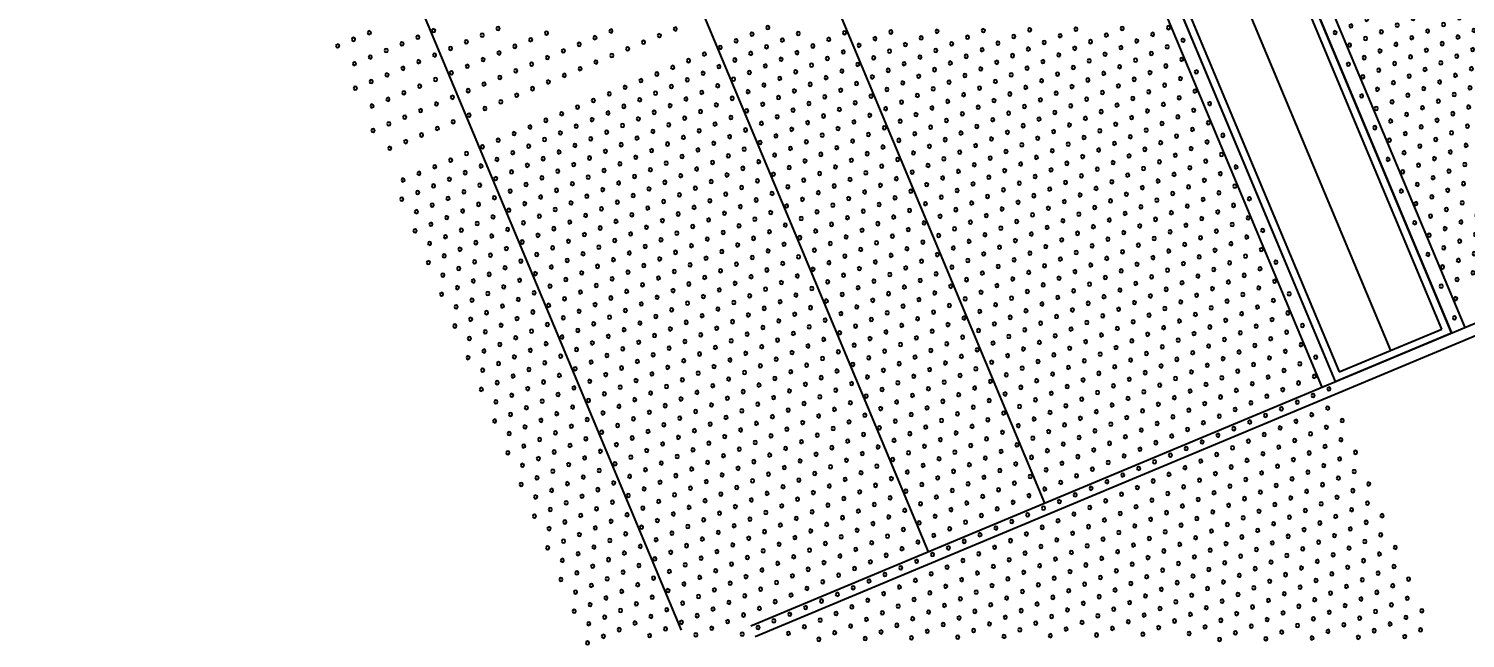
# Model space of a CAD drawing. Header units: millimetres. Extents: x 712803 to 922331, y -1382701 to -1225629.
# Drawn here: x 788574 to 791081, y -1325733 to -1324668 of the extents above; entities that cross this region are included whole.
import ezdxf

# ---------------------------------------------------------------- set-up
doc = ezdxf.new("R2010")
doc.units = ezdxf.units.MM
doc.header["$LTSCALE"] = 10
doc.header["$MEASUREMENT"] = 0
for name, color, linetype in [('I—平顶—分格线', 8, 'Continuous'), ('I—平顶—暖通', 144, 'Continuous'), ('I—平顶—造型', 122, 'Continuous'), ('I—装饰—尺寸标注', 232, 'Continuous')]:
    doc.layers.add(name, color=color, linetype=linetype)
doc.styles.add('ARIAL', font='arial.ttf')
doc.dimstyles.new('XD30', dxfattribs={"dimscale": 30, "dimtxt": 2.5, "dimasz": 1, "dimexe": 1, "dimexo": 1, "dimgap": 0.8, "dimtad": 1, "dimdec": 0, "dimrnd": 5, "dimdsep": 46, "dimtxsty": 'ARIAL', "dimblk1": 'ARCHTICK', "dimblk2": 'ARCHTICK', "dimsah": 1, "dimcen": -0.9, "dimdle": 1, "dimclrd": 256, "dimclre": 256, "dimclrt": 40, "dimaunit": 1, "dimadec": 0, "dimazin": 0, "dimtfac": 0.35, "dimtdec": 0, "dimtix": 1, "dimtmove": 2, "dimatfit": 3, "dimldrblk": 'ARCHTICK', "dimfxl": 0, "dimtvp": 0.8, "dimtolj": 1, "dimtzin": 0, "dimarcsym": 0})

# ---------------------------------------------------------------- blocks, each defined once
blk = doc.blocks.new('_ArchTick')
at = {"color": 0, "linetype": 'ByBlock', "const_width": 0.15}
blk.add_lwpolyline([(-0.5, -0.5), (0.5, 0.5)], dxfattribs=at)
blk = doc.blocks.new('*D1586')
at = {"layer": 'Defpoints', "color": 0, "ltscale": 50, "transparency": 16777216}
for p in [(712802.6, -1325596.1, 277.1), (794966.1, -1327810.6, 276.8), (794557.8, -1327981.3)]:
    blk.add_point(p, dxfattribs=at)
at = {"layer": 'I—装饰—尺寸标注', "lineweight": -2, "ltscale": 50, "transparency": 16777216}
for p, q in [((781408, -1296915.4), (781574.1, -1296846)), ((781534.8, -1296829.9), (794569.3, -1328009)), ((794673.4, -1327932.9), (794530.1, -1327992.9))]:
    blk.add_line(p, q, dxfattribs=at)
at = {"layer": 'I—装饰—尺寸标注', "lineweight": -2, "ltscale": 50, "transparency": 16777216, "xscale": 30, "yscale": 30, "zscale": 30}
for p, rotation in [((781546.4, -1296857.5), 112.6875065896419), ((794557.8, -1327981.3), 292.6875065896419)]:
    blk.add_blockref('_ArchTick', p, dxfattribs=dict(at, rotation=rotation))
at = {"layer": 'I—装饰—尺寸标注', "color": 40, "ltscale": 50, "transparency": 16777216, "insert": (788109.6, -1312395.4), "char_height": 75, "attachment_point": 5, "rotation": 292.6875, "style": 'ARIAL'}
blk.add_mtext('\\A1;33735', dxfattribs=at)
blk = doc.blocks.new('*U1701')
for p, q in [((268.88, 80.59), (3847.12, 80.59)), ((273.62, 75.85), (3842.38, 75.85)), ((3842.38, 75.85), (3842.38, 4.74)), ((3847.12, 80.59), (3847.12, 0)), ((273.62, 40.3), (3842.38, 40.3)), ((3847.12, 0), (268.88, 0)), ((3842.38, 4.74), (273.62, 4.74))]:
    blk.add_line(p, q)
blk = doc.blocks.new('30-1')
at = {"layer": 'I—平顶—分格线'}
for centre in [(-65, -685.6), (-35, -685.6), (-140, -715.6), (-110, -715.6), (-80, -715.6), (-50, -715.6), (-20, -715.6), (-215, -745.6), (-185, -745.6), (-155, -745.6), (-125, -745.6), (-95, -745.6), (-65, -745.6), (-35, -745.6), (-290, -775.6), (-260, -775.6), (-230, -775.6), (-200, -775.6), (-170, -775.6), (-140, -775.6), (-110, -775.6), (-80, -775.6), (-50, -775.6), (-20, -775.6), (-365, -805.6), (-335, -805.6), (-305, -805.6), (-275, -805.6), (-245, -805.6), (-215, -805.6), (-185, -805.6), (-155, -805.6), (-125, -805.6), (-95, -805.6), (-65, -805.6), (-35, -805.6), (-410, -835.6), (-380, -835.6), (-350, -835.6), (-320, -835.6), (-290, -835.6), (-260, -835.6), (-230, -835.6), (-200, -835.6), (-170, -835.6), (-140, -835.6), (-110, -835.6), (-80, -835.6), (-50, -835.6), (-20, -835.6), (-485, -865.6), (-455, -865.6), (-425, -865.6), (-395, -865.6), (-365, -865.6), (-335, -865.6), (-305, -865.6), (-275, -865.6), (-245, -865.6), (-215, -865.6), (-185, -865.6), (-155, -865.6), (-125, -865.6), (-95, -865.6), (-65, -865.6), (-35, -865.6), (-560, -895.6), (-530, -895.6), (-500, -895.6), (-470, -895.6), (-440, -895.6), (-410, -895.6), (-380, -895.6), (-350, -895.6), (-320, -895.6), (-290, -895.6), (-260, -895.6), (-230, -895.6), (-200, -895.6), (-170, -895.6), (-140, -895.6), (-110, -895.6), (-80, -895.6), (-50, -895.6), (-20, -895.6), (-635, -925.6), (-605, -925.6), (-575, -925.6), (-545, -925.6), (-515, -925.6), (-485, -925.6), (-455, -925.6), (-425, -925.6), (-395, -925.6), (-365, -925.6), (-335, -925.6), (-305, -925.6), (-275, -925.6), (-245, -925.6), (-215, -925.6), (-185, -925.6), (-155, -925.6), (-125, -925.6), (-95, -925.6), (-65, -925.6), (-35, -925.6), (-710, -955.6), (-680, -955.6), (-650, -955.6), (-620, -955.6), (-590, -955.6), (-560, -955.6), (-530, -955.6), (-500, -955.6), (-470, -955.6), (-440, -955.6), (-410, -955.6), (-380, -955.6), (-350, -955.6), (-320, -955.6), (-290, -955.6), (-260, -955.6), (-230, -955.6), (-200, -955.6), (-170, -955.6), (-140, -955.6), (-110, -955.6), (-80, -955.6), (-50, -955.6), (-20, -955.6), (-785, -985.6), (-755, -985.6), (-725, -985.6), (-695, -985.6), (-665, -985.6), (-635, -985.6), (-605, -985.6), (-575, -985.6), (-545, -985.6), (-515, -985.6), (-485, -985.6), (-455, -985.6), (-425, -985.6), (-395, -985.6), (-365, -985.6), (-335, -985.6), (-305, -985.6), (-275, -985.6), (-245, -985.6), (-215, -985.6), (-185, -985.6), (-155, -985.6), (-125, -985.6), (-95, -985.6), (-65, -985.6), (-35, -985.6), (-860, -1015.6), (-830, -1015.6), (-800, -1015.6), (-770, -1015.6), (-740, -1015.6), (-710, -1015.6), (-680, -1015.6), (-650, -1015.6), (-620, -1015.6), (-590, -1015.6), (-560, -1015.6), (-530, -1015.6), (-500, -1015.6), (-470, -1015.6), (-440, -1015.6), (-410, -1015.6), (-380, -1015.6), (-350, -1015.6), (-320, -1015.6), (-290, -1015.6), (-260, -1015.6), (-230, -1015.6), (-200, -1015.6), (-170, -1015.6), (-140, -1015.6), (-110, -1015.6), (-80, -1015.6), (-50, -1015.6), (-20, -1015.6), (-935, -1045.6), (-905, -1045.6), (-875, -1045.6), (-845, -1045.6), (-815, -1045.6), (-785, -1045.6), (-755, -1045.6), (-725, -1045.6), (-695, -1045.6), (-665, -1045.6), (-635, -1045.6), (-605, -1045.6), (-575, -1045.6), (-545, -1045.6), (-515, -1045.6), (-485, -1045.6), (-455, -1045.6), (-425, -1045.6), (-395, -1045.6), (-365, -1045.6), (-335, -1045.6), (-305, -1045.6), (-275, -1045.6), (-245, -1045.6), (-215, -1045.6), (-185, -1045.6), (-155, -1045.6), (-125, -1045.6), (-95, -1045.6), (-65, -1045.6), (-35, -1045.6), (-1010, -1075.6), (-980, -1075.6), (-950, -1075.6), (-920, -1075.6), (-890, -1075.6), (-860, -1075.6), (-830, -1075.6), (-800, -1075.6), (-770, -1075.6), (-740, -1075.6), (-710, -1075.6), (-680, -1075.6), (-650, -1075.6), (-620, -1075.6), (-590, -1075.6), (-560, -1075.6), (-530, -1075.6), (-500, -1075.6), (-470, -1075.6), (-440, -1075.6), (-410, -1075.6), (-380, -1075.6), (-350, -1075.6), (-320, -1075.6), (-290, -1075.6), (-260, -1075.6), (-230, -1075.6), (-200, -1075.6), (-170, -1075.6), (-140, -1075.6), (-110, -1075.6), (-80, -1075.6), (-50, -1075.6), (-20, -1075.6), (-1055, -1105.6), (-1025, -1105.6), (-995, -1105.6), (-965, -1105.6), (-935, -1105.6), (-905, -1105.6), (-875, -1105.6), (-845, -1105.6), (-815, -1105.6), (-785, -1105.6), (-755, -1105.6), (-725, -1105.6), (-695, -1105.6), (-665, -1105.6), (-635, -1105.6), (-605, -1105.6), (-575, -1105.6), (-545, -1105.6), (-515, -1105.6), (-485, -1105.6), (-455, -1105.6), (-425, -1105.6), (-395, -1105.6), (-365, -1105.6), (-335, -1105.6), (-305, -1105.6), (-275, -1105.6), (-245, -1105.6), (-215, -1105.6), (-185, -1105.6), (-155, -1105.6), (-125, -1105.6), (-95, -1105.6), (-65, -1105.6), (-35, -1105.6), (-1130, -1135.6), (-1100, -1135.6), (-1070, -1135.6), (-1040, -1135.6), (-1010, -1135.6), (-980, -1135.6), (-950, -1135.6), (-920, -1135.6), (-890, -1135.6), (-860, -1135.6), (-830, -1135.6), (-800, -1135.6), (-770, -1135.6), (-740, -1135.6), (-710, -1135.6), (-680, -1135.6), (-650, -1135.6), (-620, -1135.6), (-590, -1135.6), (-560, -1135.6), (-530, -1135.6), (-500, -1135.6), (-470, -1135.6), (-440, -1135.6), (-410, -1135.6), (-380, -1135.6), (-350, -1135.6), (-320, -1135.6), (-290, -1135.6), (-260, -1135.6), (-230, -1135.6), (-200, -1135.6), (-170, -1135.6), (-140, -1135.6), (-110, -1135.6), (-80, -1135.6), (-50, -1135.6), (-20, -1135.6), (-1385, -1165.6), (-1205, -1165.6), (-1175, -1165.6), (-1145, -1165.6), (-1115, -1165.6), (-1085, -1165.6), (-1055, -1165.6), (-1025, -1165.6), (-995, -1165.6), (-965, -1165.6), (-935, -1165.6), (-905, -1165.6), (-875, -1165.6), (-845, -1165.6), (-815, -1165.6), (-785, -1165.6), (-755, -1165.6), (-725, -1165.6), (-695, -1165.6), (-665, -1165.6), (-635, -1165.6), (-605, -1165.6), (-575, -1165.6), (-545, -1165.6), (-515, -1165.6), (-485, -1165.6), (-455, -1165.6), (-425, -1165.6), (-395, -1165.6), (-365, -1165.6), (-335, -1165.6), (-305, -1165.6), (-275, -1165.6), (-245, -1165.6), (-215, -1165.6), (-185, -1165.6), (-155, -1165.6), (-125, -1165.6), (-95, -1165.6), (-65, -1165.6), (-35, -1165.6), (-1370, -1195.6), (-1280, -1195.6), (-1250, -1195.6), (-1220, -1195.6), (-1190, -1195.6), (-1160, -1195.6), (-1130, -1195.6), (-1100, -1195.6), (-1070, -1195.6), (-1040, -1195.6), (-1010, -1195.6), (-980, -1195.6), (-950, -1195.6), (-920, -1195.6), (-890, -1195.6), (-860, -1195.6), (-830, -1195.6), (-800, -1195.6), (-770, -1195.6), (-740, -1195.6), (-710, -1195.6), (-680, -1195.6), (-650, -1195.6), (-620, -1195.6), (-590, -1195.6), (-560, -1195.6), (-530, -1195.6), (-500, -1195.6), (-470, -1195.6), (-440, -1195.6), (-410, -1195.6), (-380, -1195.6), (-350, -1195.6), (-320, -1195.6), (-290, -1195.6), (-260, -1195.6), (-230, -1195.6), (-200, -1195.6), (-170, -1195.6), (-140, -1195.6), (-110, -1195.6), (-80, -1195.6), (-50, -1195.6), (-20, -1195.6), (-1385, -1225.6), (-1355, -1225.6), (-1325, -1225.6), (-1295, -1225.6), (-1265, -1225.6), (-1235, -1225.6), (-1205, -1225.6), (-1175, -1225.6), (-1145, -1225.6), (-1115, -1225.6), (-1085, -1225.6), (-1055, -1225.6), (-1025, -1225.6), (-995, -1225.6), (-965, -1225.6), (-935, -1225.6), (-905, -1225.6), (-875, -1225.6), (-845, -1225.6), (-815, -1225.6), (-785, -1225.6), (-755, -1225.6), (-725, -1225.6), (-695, -1225.6), (-665, -1225.6), (-635, -1225.6), (-605, -1225.6), (-575, -1225.6), (-545, -1225.6), (-515, -1225.6), (-485, -1225.6), (-455, -1225.6), (-425, -1225.6), (-395, -1225.6), (-365, -1225.6), (-335, -1225.6), (-305, -1225.6), (-275, -1225.6), (-245, -1225.6), (-215, -1225.6), (-185, -1225.6), (-155, -1225.6), (-125, -1225.6), (-95, -1225.6), (-65, -1225.6), (-35, -1225.6), (-1370, -1255.6), (-1340, -1255.6), (-1310, -1255.6), (-1280, -1255.6), (-1250, -1255.6), (-1220, -1255.6), (-1190, -1255.6), (-1160, -1255.6), (-1130, -1255.6), (-1100, -1255.6), (-1070, -1255.6), (-1040, -1255.6), (-1010, -1255.6), (-980, -1255.6), (-950, -1255.6), (-920, -1255.6), (-890, -1255.6), (-860, -1255.6), (-830, -1255.6), (-800, -1255.6), (-770, -1255.6), (-740, -1255.6), (-710, -1255.6), (-680, -1255.6), (-650, -1255.6), (-620, -1255.6), (-590, -1255.6), (-560, -1255.6), (-530, -1255.6), (-500, -1255.6), (-470, -1255.6), (-440, -1255.6), (-410, -1255.6), (-380, -1255.6), (-350, -1255.6), (-320, -1255.6), (-290, -1255.6), (-260, -1255.6), (-230, -1255.6), (-200, -1255.6), (-170, -1255.6), (-140, -1255.6), (-110, -1255.6), (-80, -1255.6), (-50, -1255.6), (-20, -1255.6), (-1385, -1285.6), (-1355, -1285.6), (-1325, -1285.6), (-1295, -1285.6), (-1265, -1285.6), (-1235, -1285.6), (-1205, -1285.6), (-1175, -1285.6), (-1145, -1285.6), (-1115, -1285.6), (-1085, -1285.6), (-1055, -1285.6), (-1025, -1285.6), (-995, -1285.6), (-965, -1285.6), (-935, -1285.6), (-905, -1285.6), (-875, -1285.6), (-845, -1285.6), (-815, -1285.6), (-785, -1285.6), (-755, -1285.6), (-725, -1285.6), (-695, -1285.6), (-665, -1285.6), (-635, -1285.6), (-605, -1285.6), (-575, -1285.6), (-545, -1285.6), (-515, -1285.6), (-485, -1285.6), (-455, -1285.6), (-425, -1285.6), (-395, -1285.6), (-365, -1285.6), (-335, -1285.6), (-305, -1285.6), (-275, -1285.6), (-245, -1285.6), (-215, -1285.6), (-185, -1285.6), (-155, -1285.6), (-125, -1285.6), (-95, -1285.6), (-65, -1285.6), (-35, -1285.6), (-1370, -1315.6), (-1340, -1315.6), (-1310, -1315.6), (-1280, -1315.6), (-1250, -1315.6), (-1220, -1315.6), (-1190, -1315.6), (-1160, -1315.6), (-1130, -1315.6), (-1100, -1315.6), (-1070, -1315.6), (-1040, -1315.6), (-1010, -1315.6), (-980, -1315.6), (-950, -1315.6), (-920, -1315.6), (-890, -1315.6), (-860, -1315.6), (-830, -1315.6), (-800, -1315.6), (-770, -1315.6), (-740, -1315.6), (-710, -1315.6), (-680, -1315.6), (-650, -1315.6), (-620, -1315.6), (-590, -1315.6), (-560, -1315.6), (-530, -1315.6), (-500, -1315.6), (-470, -1315.6), (-440, -1315.6), (-410, -1315.6), (-380, -1315.6), (-350, -1315.6), (-320, -1315.6), (-290, -1315.6), (-260, -1315.6), (-230, -1315.6), (-200, -1315.6), (-170, -1315.6), (-140, -1315.6), (-110, -1315.6), (-80, -1315.6), (-50, -1315.6), (-20, -1315.6), (-1385, -1345.6), (-1355, -1345.6), (-1325, -1345.6), (-1295, -1345.6), (-1265, -1345.6), (-1235, -1345.6), (-1205, -1345.6), (-1175, -1345.6), (-1145, -1345.6), (-1115, -1345.6), (-1085, -1345.6), (-1055, -1345.6), (-1025, -1345.6), (-995, -1345.6), (-965, -1345.6), (-935, -1345.6), (-905, -1345.6), (-875, -1345.6), (-845, -1345.6), (-815, -1345.6), (-785, -1345.6), (-755, -1345.6), (-725, -1345.6), (-695, -1345.6), (-665, -1345.6), (-635, -1345.6), (-605, -1345.6), (-575, -1345.6), (-545, -1345.6), (-515, -1345.6), (-485, -1345.6), (-455, -1345.6), (-425, -1345.6), (-395, -1345.6), (-365, -1345.6), (-335, -1345.6), (-305, -1345.6), (-275, -1345.6), (-245, -1345.6), (-215, -1345.6), (-185, -1345.6), (-155, -1345.6), (-125, -1345.6), (-95, -1345.6), (-65, -1345.6), (-35, -1345.6), (-1370, -1375.6), (-1340, -1375.6), (-1310, -1375.6), (-1280, -1375.6), (-1250, -1375.6), (-1220, -1375.6), (-1190, -1375.6), (-1160, -1375.6), (-1130, -1375.6), (-1100, -1375.6), (-1070, -1375.6), (-1040, -1375.6), (-1010, -1375.6), (-980, -1375.6), (-950, -1375.6), (-920, -1375.6), (-890, -1375.6), (-860, -1375.6), (-830, -1375.6), (-800, -1375.6), (-770, -1375.6), (-740, -1375.6), (-710, -1375.6), (-680, -1375.6), (-650, -1375.6), (-620, -1375.6), (-590, -1375.6), (-560, -1375.6), (-530, -1375.6), (-500, -1375.6), (-470, -1375.6), (-440, -1375.6), (-410, -1375.6), (-380, -1375.6), (-350, -1375.6), (-320, -1375.6), (-290, -1375.6), (-260, -1375.6), (-230, -1375.6), (-200, -1375.6), (-170, -1375.6), (-140, -1375.6), (-110, -1375.6), (-80, -1375.6), (-50, -1375.6), (-20, -1375.6), (-1385, -1405.6), (-1355, -1405.6), (-1325, -1405.6), (-1295, -1405.6), (-1265, -1405.6), (-1235, -1405.6), (-1205, -1405.6), (-1175, -1405.6), (-1145, -1405.6), (-1115, -1405.6), (-1085, -1405.6), (-1055, -1405.6), (-1025, -1405.6), (-995, -1405.6), (-965, -1405.6), (-935, -1405.6), (-905, -1405.6), (-875, -1405.6), (-845, -1405.6), (-815, -1405.6), (-785, -1405.6), (-755, -1405.6), (-725, -1405.6), (-695, -1405.6), (-665, -1405.6), (-635, -1405.6), (-605, -1405.6), (-575, -1405.6), (-545, -1405.6), (-515, -1405.6), (-485, -1405.6), (-455, -1405.6), (-425, -1405.6), (-395, -1405.6), (-365, -1405.6), (-335, -1405.6), (-305, -1405.6), (-275, -1405.6), (-245, -1405.6), (-215, -1405.6), (-185, -1405.6), (-155, -1405.6), (-125, -1405.6), (-95, -1405.6), (-65, -1405.6), (-35, -1405.6), (-1370, -1435.6), (-1340, -1435.6), (-1310, -1435.6), (-1280, -1435.6), (-1250, -1435.6), (-1220, -1435.6), (-1190, -1435.6), (-1160, -1435.6), (-1130, -1435.6), (-1100, -1435.6), (-1070, -1435.6), (-1040, -1435.6), (-1010, -1435.6), (-980, -1435.6), (-950, -1435.6), (-920, -1435.6), (-890, -1435.6), (-860, -1435.6), (-830, -1435.6), (-800, -1435.6), (-770, -1435.6), (-740, -1435.6), (-710, -1435.6), (-680, -1435.6), (-650, -1435.6), (-620, -1435.6), (-590, -1435.6), (-560, -1435.6), (-530, -1435.6), (-500, -1435.6), (-470, -1435.6), (-440, -1435.6), (-410, -1435.6), (-380, -1435.6), (-350, -1435.6), (-320, -1435.6), (-290, -1435.6), (-260, -1435.6), (-230, -1435.6), (-200, -1435.6), (-170, -1435.6), (-140, -1435.6), (-110, -1435.6), (-80, -1435.6), (-50, -1435.6), (-20, -1435.6), (-1385, -1465.6), (-1355, -1465.6), (-1325, -1465.6), (-1295, -1465.6), (-1265, -1465.6), (-1235, -1465.6), (-1205, -1465.6), (-1175, -1465.6), (-1145, -1465.6), (-1115, -1465.6), (-1085, -1465.6), (-1055, -1465.6), (-1025, -1465.6), (-995, -1465.6), (-965, -1465.6), (-935, -1465.6), (-905, -1465.6), (-875, -1465.6), (-845, -1465.6), (-815, -1465.6), (-785, -1465.6), (-755, -1465.6), (-725, -1465.6), (-695, -1465.6), (-665, -1465.6), (-635, -1465.6), (-605, -1465.6), (-575, -1465.6), (-545, -1465.6), (-515, -1465.6), (-485, -1465.6), (-455, -1465.6), (-425, -1465.6), (-395, -1465.6), (-365, -1465.6), (-335, -1465.6), (-305, -1465.6), (-275, -1465.6), (-245, -1465.6), (-215, -1465.6), (-185, -1465.6), (-155, -1465.6), (-125, -1465.6), (-95, -1465.6), (-65, -1465.6), (-35, -1465.6), (-1370, -1495.6), (-1340, -1495.6), (-1310, -1495.6), (-1280, -1495.6), (-1250, -1495.6), (-1220, -1495.6), (-1190, -1495.6), (-1160, -1495.6), (-1130, -1495.6), (-1100, -1495.6), (-1070, -1495.6), (-1040, -1495.6), (-1010, -1495.6), (-980, -1495.6), (-950, -1495.6), (-920, -1495.6), (-890, -1495.6), (-860, -1495.6), (-830, -1495.6), (-800, -1495.6), (-770, -1495.6), (-740, -1495.6), (-710, -1495.6), (-680, -1495.6), (-650, -1495.6), (-620, -1495.6), (-590, -1495.6), (-560, -1495.6), (-530, -1495.6), (-500, -1495.6), (-470, -1495.6), (-440, -1495.6), (-410, -1495.6), (-380, -1495.6), (-350, -1495.6), (-320, -1495.6), (-290, -1495.6), (-260, -1495.6), (-230, -1495.6), (-200, -1495.6), (-170, -1495.6), (-140, -1495.6), (-110, -1495.6), (-80, -1495.6), (-50, -1495.6), (-20, -1495.6), (-1385, -1525.6), (-1355, -1525.6), (-1325, -1525.6), (-1295, -1525.6), (-1265, -1525.6), (-1235, -1525.6), (-1205, -1525.6), (-1175, -1525.6), (-1145, -1525.6), (-1115, -1525.6), (-1085, -1525.6), (-1055, -1525.6), (-1025, -1525.6), (-995, -1525.6), (-965, -1525.6), (-935, -1525.6), (-905, -1525.6), (-875, -1525.6), (-845, -1525.6), (-815, -1525.6), (-785, -1525.6), (-755, -1525.6), (-725, -1525.6), (-695, -1525.6), (-665, -1525.6), (-635, -1525.6), (-605, -1525.6), (-575, -1525.6), (-545, -1525.6), (-515, -1525.6), (-485, -1525.6), (-455, -1525.6), (-425, -1525.6), (-395, -1525.6), (-365, -1525.6), (-335, -1525.6), (-305, -1525.6), (-275, -1525.6), (-245, -1525.6), (-215, -1525.6), (-185, -1525.6), (-155, -1525.6), (-125, -1525.6), (-95, -1525.6), (-65, -1525.6), (-35, -1525.6), (-1370, -1555.6), (-1340, -1555.6), (-1310, -1555.6), (-1280, -1555.6), (-1250, -1555.6), (-1220, -1555.6), (-1190, -1555.6), (-1160, -1555.6), (-1130, -1555.6), (-1100, -1555.6), (-1070, -1555.6), (-1040, -1555.6), (-1010, -1555.6), (-980, -1555.6), (-950, -1555.6), (-920, -1555.6), (-890, -1555.6), (-860, -1555.6), (-830, -1555.6), (-800, -1555.6), (-770, -1555.6), (-740, -1555.6), (-710, -1555.6), (-680, -1555.6), (-650, -1555.6), (-620, -1555.6), (-590, -1555.6), (-560, -1555.6), (-530, -1555.6), (-500, -1555.6), (-470, -1555.6), (-440, -1555.6), (-410, -1555.6), (-380, -1555.6), (-350, -1555.6), (-320, -1555.6), (-290, -1555.6), (-260, -1555.6), (-230, -1555.6), (-200, -1555.6), (-170, -1555.6), (-140, -1555.6), (-110, -1555.6), (-80, -1555.6), (-50, -1555.6), (-20, -1555.6), (-1385, -1585.6), (-1355, -1585.6), (-1325, -1585.6), (-1295, -1585.6), (-1265, -1585.6), (-1235, -1585.6), (-1205, -1585.6), (-1175, -1585.6), (-1145, -1585.6), (-1115, -1585.6), (-1085, -1585.6), (-1055, -1585.6), (-1025, -1585.6), (-995, -1585.6), (-965, -1585.6), (-935, -1585.6), (-905, -1585.6), (-875, -1585.6), (-845, -1585.6), (-815, -1585.6), (-785, -1585.6), (-755, -1585.6), (-725, -1585.6), (-695, -1585.6), (-665, -1585.6), (-635, -1585.6), (-605, -1585.6), (-575, -1585.6), (-545, -1585.6), (-515, -1585.6), (-485, -1585.6), (-455, -1585.6), (-425, -1585.6), (-395, -1585.6), (-365, -1585.6), (-335, -1585.6), (-305, -1585.6), (-275, -1585.6), (-245, -1585.6), (-215, -1585.6), (-185, -1585.6), (-155, -1585.6), (-125, -1585.6), (-95, -1585.6), (-65, -1585.6), (-35, -1585.6), (-1370, -1615.6), (-1340, -1615.6), (-1310, -1615.6), (-1280, -1615.6), (-1250, -1615.6), (-1220, -1615.6), (-1190, -1615.6), (-1160, -1615.6), (-1130, -1615.6), (-1100, -1615.6), (-1070, -1615.6), (-1040, -1615.6), (-1010, -1615.6), (-980, -1615.6), (-950, -1615.6), (-920, -1615.6), (-890, -1615.6), (-860, -1615.6), (-830, -1615.6), (-800, -1615.6), (-770, -1615.6), (-740, -1615.6), (-710, -1615.6), (-680, -1615.6), (-650, -1615.6), (-620, -1615.6), (-590, -1615.6), (-560, -1615.6), (-530, -1615.6), (-500, -1615.6), (-470, -1615.6), (-440, -1615.6), (-410, -1615.6), (-380, -1615.6), (-350, -1615.6), (-320, -1615.6), (-290, -1615.6), (-260, -1615.6), (-230, -1615.6), (-200, -1615.6), (-170, -1615.6), (-140, -1615.6), (-110, -1615.6), (-80, -1615.6), (-50, -1615.6), (-20, -1615.6), (-1385, -1645.6), (-1355, -1645.6), (-1325, -1645.6), (-1295, -1645.6), (-1265, -1645.6), (-1235, -1645.6), (-1205, -1645.6), (-1175, -1645.6), (-1145, -1645.6), (-1115, -1645.6), (-1085, -1645.6), (-1055, -1645.6), (-1025, -1645.6), (-995, -1645.6), (-965, -1645.6), (-935, -1645.6), (-905, -1645.6), (-875, -1645.6), (-845, -1645.6), (-815, -1645.6), (-785, -1645.6), (-755, -1645.6), (-725, -1645.6), (-695, -1645.6), (-665, -1645.6), (-635, -1645.6), (-605, -1645.6), (-575, -1645.6), (-545, -1645.6), (-515, -1645.6), (-485, -1645.6), (-455, -1645.6), (-425, -1645.6), (-395, -1645.6), (-365, -1645.6), (-335, -1645.6), (-305, -1645.6), (-275, -1645.6), (-245, -1645.6), (-215, -1645.6), (-185, -1645.6), (-155, -1645.6), (-125, -1645.6), (-95, -1645.6), (-65, -1645.6), (-35, -1645.6), (-1370, -1675.6), (-1340, -1675.6), (-1310, -1675.6), (-1280, -1675.6), (-1250, -1675.6), (-1220, -1675.6), (-1190, -1675.6), (-1160, -1675.6), (-1130, -1675.6), (-1100, -1675.6), (-1070, -1675.6), (-1040, -1675.6), (-1010, -1675.6), (-980, -1675.6), (-950, -1675.6), (-920, -1675.6), (-890, -1675.6), (-860, -1675.6), (-830, -1675.6), (-800, -1675.6), (-770, -1675.6), (-740, -1675.6), (-710, -1675.6), (-680, -1675.6), (-650, -1675.6), (-620, -1675.6), (-590, -1675.6), (-560, -1675.6), (-530, -1675.6), (-500, -1675.6), (-470, -1675.6), (-440, -1675.6), (-410, -1675.6), (-380, -1675.6), (-350, -1675.6), (-320, -1675.6), (-290, -1675.6), (-260, -1675.6), (-230, -1675.6), (-200, -1675.6), (-170, -1675.6), (-140, -1675.6), (-110, -1675.6), (-80, -1675.6), (-50, -1675.6), (-20, -1675.6), (-1385, -1705.6), (-1355, -1705.6), (-1325, -1705.6), (-1295, -1705.6), (-1265, -1705.6), (-1235, -1705.6), (-1205, -1705.6), (-1175, -1705.6), (-1145, -1705.6), (-1115, -1705.6), (-1085, -1705.6), (-1055, -1705.6), (-1025, -1705.6), (-995, -1705.6), (-965, -1705.6), (-935, -1705.6), (-905, -1705.6), (-875, -1705.6), (-845, -1705.6), (-815, -1705.6), (-785, -1705.6), (-755, -1705.6), (-725, -1705.6), (-695, -1705.6), (-665, -1705.6), (-635, -1705.6), (-605, -1705.6), (-575, -1705.6), (-545, -1705.6), (-515, -1705.6), (-485, -1705.6), (-455, -1705.6), (-425, -1705.6), (-395, -1705.6), (-365, -1705.6), (-335, -1705.6), (-305, -1705.6), (-275, -1705.6), (-245, -1705.6), (-215, -1705.6), (-185, -1705.6), (-155, -1705.6), (-125, -1705.6), (-95, -1705.6), (-65, -1705.6), (-35, -1705.6), (-1370, -1735.6), (-1340, -1735.6), (-1310, -1735.6), (-1280, -1735.6), (-1250, -1735.6), (-1220, -1735.6), (-1190, -1735.6), (-1160, -1735.6), (-1130, -1735.6), (-1100, -1735.6), (-1070, -1735.6), (-1040, -1735.6), (-1010, -1735.6), (-980, -1735.6), (-950, -1735.6), (-920, -1735.6), (-890, -1735.6), (-860, -1735.6), (-830, -1735.6), (-800, -1735.6), (-770, -1735.6), (-740, -1735.6), (-710, -1735.6), (-680, -1735.6), (-650, -1735.6), (-620, -1735.6), (-590, -1735.6), (-560, -1735.6), (-530, -1735.6), (-500, -1735.6), (-470, -1735.6), (-440, -1735.6), (-410, -1735.6), (-380, -1735.6), (-350, -1735.6), (-320, -1735.6), (-290, -1735.6), (-260, -1735.6), (-230, -1735.6), (-200, -1735.6), (-170, -1735.6), (-140, -1735.6), (-110, -1735.6), (-80, -1735.6), (-50, -1735.6), (-20, -1735.6), (-1385, -1765.6), (-1355, -1765.6), (-1325, -1765.6), (-1295, -1765.6), (-1265, -1765.6), (-1235, -1765.6), (-1205, -1765.6), (-1175, -1765.6), (-1145, -1765.6), (-1115, -1765.6), (-1085, -1765.6), (-1055, -1765.6), (-1025, -1765.6), (-995, -1765.6), (-965, -1765.6), (-935, -1765.6), (-905, -1765.6), (-875, -1765.6), (-845, -1765.6), (-815, -1765.6), (-785, -1765.6), (-755, -1765.6), (-725, -1765.6), (-695, -1765.6), (-665, -1765.6), (-635, -1765.6), (-605, -1765.6), (-575, -1765.6), (-545, -1765.6), (-515, -1765.6), (-485, -1765.6), (-455, -1765.6), (-425, -1765.6), (-395, -1765.6), (-365, -1765.6), (-335, -1765.6), (-305, -1765.6), (-275, -1765.6), (-245, -1765.6), (-215, -1765.6), (-185, -1765.6), (-155, -1765.6), (-125, -1765.6), (-95, -1765.6), (-65, -1765.6), (-35, -1765.6), (-1370, -1795.6), (-1340, -1795.6), (-1310, -1795.6), (-1280, -1795.6), (-1250, -1795.6), (-1220, -1795.6), (-1190, -1795.6), (-1160, -1795.6), (-1130, -1795.6), (-1100, -1795.6), (-1070, -1795.6), (-1040, -1795.6), (-1010, -1795.6), (-980, -1795.6), (-950, -1795.6), (-920, -1795.6), (-890, -1795.6), (-860, -1795.6), (-830, -1795.6), (-800, -1795.6), (-770, -1795.6), (-740, -1795.6), (-710, -1795.6), (-680, -1795.6), (-650, -1795.6), (-620, -1795.6), (-590, -1795.6), (-560, -1795.6), (-530, -1795.6), (-500, -1795.6), (-470, -1795.6), (-440, -1795.6), (-410, -1795.6), (-380, -1795.6), (-350, -1795.6), (-320, -1795.6), (-290, -1795.6), (-260, -1795.6), (-230, -1795.6), (-200, -1795.6), (-170, -1795.6), (-140, -1795.6), (-110, -1795.6), (-80, -1795.6), (-50, -1795.6), (-20, -1795.6), (-1385, -1825.6), (-1355, -1825.6), (-1325, -1825.6), (-1295, -1825.6), (-1265, -1825.6), (-1235, -1825.6), (-1205, -1825.6), (-1175, -1825.6), (-1145, -1825.6), (-1115, -1825.6), (-1085, -1825.6), (-1055, -1825.6), (-1025, -1825.6), (-995, -1825.6), (-965, -1825.6), (-935, -1825.6), (-905, -1825.6), (-875, -1825.6), (-845, -1825.6), (-815, -1825.6), (-785, -1825.6), (-755, -1825.6), (-725, -1825.6), (-695, -1825.6), (-665, -1825.6), (-635, -1825.6), (-605, -1825.6), (-575, -1825.6), (-545, -1825.6), (-515, -1825.6), (-485, -1825.6), (-455, -1825.6), (-425, -1825.6), (-395, -1825.6), (-365, -1825.6), (-335, -1825.6), (-305, -1825.6), (-275, -1825.6), (-245, -1825.6), (-215, -1825.6), (-185, -1825.6), (-155, -1825.6), (-125, -1825.6), (-95, -1825.6), (-65, -1825.6), (-35, -1825.6), (-1370, -1855.6), (-1340, -1855.6), (-1310, -1855.6), (-1280, -1855.6), (-1250, -1855.6), (-1220, -1855.6), (-1190, -1855.6), (-1160, -1855.6), (-1130, -1855.6), (-1100, -1855.6), (-1070, -1855.6), (-1040, -1855.6), (-1010, -1855.6), (-980, -1855.6), (-950, -1855.6), (-920, -1855.6), (-890, -1855.6), (-860, -1855.6), (-830, -1855.6), (-800, -1855.6), (-770, -1855.6), (-740, -1855.6), (-710, -1855.6), (-680, -1855.6), (-650, -1855.6), (-620, -1855.6), (-590, -1855.6), (-560, -1855.6), (-530, -1855.6), (-500, -1855.6), (-470, -1855.6), (-440, -1855.6), (-410, -1855.6), (-380, -1855.6), (-350, -1855.6), (-320, -1855.6), (-290, -1855.6), (-260, -1855.6), (-230, -1855.6), (-200, -1855.6), (-170, -1855.6), (-140, -1855.6), (-110, -1855.6), (-1385, -1885.6), (-1355, -1885.6), (-1325, -1885.6), (-1295, -1885.6), (-1265, -1885.6), (-1235, -1885.6), (-1205, -1885.6), (-1175, -1885.6), (-1145, -1885.6), (-1115, -1885.6), (-1085, -1885.6), (-1055, -1885.6), (-1025, -1885.6), (-995, -1885.6), (-965, -1885.6), (-935, -1885.6), (-905, -1885.6), (-875, -1885.6), (-845, -1885.6), (-815, -1885.6), (-785, -1885.6), (-755, -1885.6), (-725, -1885.6), (-695, -1885.6), (-665, -1885.6), (-635, -1885.6), (-605, -1885.6), (-575, -1885.6), (-545, -1885.6), (-515, -1885.6), (-485, -1885.6), (-455, -1885.6), (-425, -1885.6), (-395, -1885.6), (-365, -1885.6), (-335, -1885.6), (-305, -1885.6), (-275, -1885.6), (-245, -1885.6), (-215, -1885.6), (-185, -1885.6), (-1370, -1915.6), (-1340, -1915.6), (-1310, -1915.6), (-1280, -1915.6), (-1250, -1915.6), (-1220, -1915.6), (-1190, -1915.6), (-1160, -1915.6), (-1130, -1915.6), (-1100, -1915.6), (-1070, -1915.6), (-1040, -1915.6), (-1010, -1915.6), (-980, -1915.6), (-950, -1915.6), (-920, -1915.6), (-890, -1915.6), (-860, -1915.6), (-830, -1915.6), (-800, -1915.6), (-770, -1915.6), (-740, -1915.6), (-710, -1915.6), (-680, -1915.6), (-650, -1915.6), (-620, -1915.6), (-590, -1915.6), (-560, -1915.6), (-530, -1915.6), (-500, -1915.6), (-470, -1915.6), (-440, -1915.6), (-410, -1915.6), (-380, -1915.6), (-350, -1915.6), (-320, -1915.6), (-290, -1915.6), (-260, -1915.6), (-1385, -1945.6), (-1355, -1945.6), (-1325, -1945.6), (-1295, -1945.6), (-1265, -1945.6), (-1235, -1945.6), (-1205, -1945.6), (-1175, -1945.6), (-1145, -1945.6), (-1115, -1945.6), (-1085, -1945.6), (-1055, -1945.6), (-1025, -1945.6), (-995, -1945.6), (-965, -1945.6), (-935, -1945.6), (-905, -1945.6), (-875, -1945.6), (-845, -1945.6), (-815, -1945.6), (-785, -1945.6), (-755, -1945.6), (-725, -1945.6), (-695, -1945.6), (-665, -1945.6), (-635, -1945.6), (-605, -1945.6), (-575, -1945.6), (-545, -1945.6), (-515, -1945.6), (-485, -1945.6), (-455, -1945.6), (-425, -1945.6), (-395, -1945.6), (-365, -1945.6), (-335, -1945.6), (-1370, -1975.6), (-1340, -1975.6), (-1310, -1975.6), (-1280, -1975.6), (-1250, -1975.6), (-1220, -1975.6), (-1190, -1975.6), (-1160, -1975.6), (-1130, -1975.6), (-1100, -1975.6), (-1070, -1975.6), (-1040, -1975.6), (-1010, -1975.6), (-980, -1975.6), (-950, -1975.6), (-920, -1975.6), (-890, -1975.6), (-860, -1975.6), (-830, -1975.6), (-800, -1975.6), (-770, -1975.6), (-740, -1975.6), (-710, -1975.6), (-680, -1975.6), (-650, -1975.6), (-620, -1975.6), (-590, -1975.6), (-560, -1975.6), (-530, -1975.6), (-500, -1975.6), (-470, -1975.6), (-440, -1975.6), (-410, -1975.6), (-1385, -2005.6), (-1355, -2005.6), (-1325, -2005.6), (-1295, -2005.6), (-1265, -2005.6), (-1235, -2005.6), (-1205, -2005.6), (-1175, -2005.6), (-1145, -2005.6), (-1115, -2005.6), (-1085, -2005.6), (-1055, -2005.6), (-1025, -2005.6), (-995, -2005.6), (-965, -2005.6), (-935, -2005.6), (-905, -2005.6), (-875, -2005.6), (-845, -2005.6), (-815, -2005.6), (-785, -2005.6), (-755, -2005.6), (-725, -2005.6), (-695, -2005.6), (-665, -2005.6), (-635, -2005.6), (-605, -2005.6), (-575, -2005.6), (-545, -2005.6), (-515, -2005.6), (-485, -2005.6), (-1370, -2035.6), (-1340, -2035.6), (-1310, -2035.6), (-1280, -2035.6), (-1250, -2035.6), (-1220, -2035.6), (-1190, -2035.6), (-1160, -2035.6), (-1130, -2035.6), (-1100, -2035.6), (-1070, -2035.6), (-1040, -2035.6), (-1010, -2035.6), (-980, -2035.6), (-950, -2035.6), (-920, -2035.6), (-890, -2035.6), (-860, -2035.6), (-830, -2035.6), (-800, -2035.6), (-770, -2035.6), (-740, -2035.6), (-710, -2035.6), (-680, -2035.6), (-650, -2035.6), (-620, -2035.6), (-590, -2035.6), (-560, -2035.6), (-1385, -2065.6), (-1355, -2065.6), (-1325, -2065.6), (-1295, -2065.6), (-1265, -2065.6), (-1235, -2065.6), (-1205, -2065.6), (-1175, -2065.6), (-1145, -2065.6), (-1115, -2065.6), (-1085, -2065.6), (-1055, -2065.6), (-1025, -2065.6), (-995, -2065.6), (-965, -2065.6), (-935, -2065.6), (-905, -2065.6), (-875, -2065.6), (-845, -2065.6), (-815, -2065.6), (-785, -2065.6), (-755, -2065.6), (-725, -2065.6), (-695, -2065.6), (-665, -2065.6), (-635, -2065.6), (-1370, -2095.6), (-1340, -2095.6), (-1310, -2095.6), (-1280, -2095.6), (-1250, -2095.6), (-1220, -2095.6), (-1190, -2095.6), (-1160, -2095.6), (-1130, -2095.6), (-1100, -2095.6), (-1070, -2095.6), (-1040, -2095.6), (-1010, -2095.6), (-980, -2095.6), (-950, -2095.6), (-920, -2095.6), (-890, -2095.6), (-860, -2095.6), (-830, -2095.6), (-800, -2095.6), (-770, -2095.6), (-740, -2095.6), (-710, -2095.6), (-680, -2095.6)]:
    blk.add_circle(centre, 3, dxfattribs=at)
blk = doc.blocks.new('4560')
at = {"layer": 'I—平顶—分格线', "color": 1}
for centre in [(-2960, -830), (-2960, -860), (-2960, -890), (-2960, -920), (-2960, -950), (-2920, -935), (-2960, -980), (-2920, -965), (-2920, -995), (-2960, -1010), (-2920, -1025), (-2960, -1040), (-2920, -1055), (-2880, -1040), (-2960, -1070), (-2880, -1070), (-2960, -1100), (-2920, -1085), (-2880, -1100), (-2960, -1130), (-2920, -1115), (-2880, -1130), (-2840, -1115), (-2920, -1145), (-2840, -1145), (-2960, -1160), (-2920, -1175), (-2880, -1160), (-2840, -1175), (-2960, -1190), (-2920, -1205), (-2880, -1190), (-2840, -1205), (-2960, -1220), (-2880, -1220), (-2800, -1220), (-2960, -1250), (-2920, -1235), (-2880, -1250), (-2840, -1235), (-2800, -1250), (-2960, -1280), (-2920, -1265), (-2880, -1280), (-2840, -1265), (-2800, -1280), (-2920, -1295), (-2840, -1295), (-2960, -1310), (-2920, -1325), (-2880, -1310), (-2840, -1325), (-2800, -1310), (-2760, -1325), (-2960, -1340), (-2920, -1355), (-2880, -1340), (-2840, -1355), (-2800, -1340), (-2760, -1355), (-2960, -1370), (-2880, -1370), (-2800, -1370), (-2920, -1385), (-2840, -1385), (-2760, -1385)]:
    blk.add_circle(centre, 3, dxfattribs=at)

msp = doc.modelspace()

# ---------------------------------------------------------------- linework, layer by layer
at = {"layer": 'I—平顶—分格线', "extrusion": (0.000109945, 4.5974e-05, 1), "elevation": 26.2}
for points in [[(786577.9, -1316485), (790346.5, -1325496.6)], [(786374.9, -1316569.9), (790143.5, -1325581.5)]]:
    msp.add_lwpolyline(points, dxfattribs=at)
at = {"layer": 'I—平顶—造型', "extrusion": (0.000109945, 4.5974e-05, 1)}
for p, q in [((787311.4, -1316178.4, 52.3), (791080, -1325189.9, -52.1)), ((787288.3, -1316188, 52.3), (791056.9, -1325199.5, -52.1)), ((787062.3, -1316282.5, 52.3), (790830.9, -1325294.1, -52.1)), ((789712.9, -1325718.2, -51.6), (785957, -1316736.9, -51.6))]:
    msp.add_line(p, q, dxfattribs=at)
for points, elevation in [([(787085.2, -1316273), (790854.1, -1325284.3)], -25.6), ([(789834.2, -1325710.9), (794867.1, -1323606.1)], 26.2), ([(789841.9, -1325729.3), (794874.8, -1323624.6)], 26.2)]:
    msp.add_lwpolyline(points, dxfattribs=dict(at, elevation=elevation))

# ---------------------------------------------------------------- block references
at = {"layer": 'I—平顶—分格线', "extrusion": (-0.000109945, -4.5974e-05, -1), "zscale": -0.9999999999999996}
for name, p, rotation in [('4560', (-789325.9, -1321617.5, -26.2), 67.30579002689106), ('30-1', (-792789.5, -1325714, -26.2), 157.3057900268911), ('30-1', (-791299.6, -1326337.1, -26.2), 157.3057900268911)]:
    msp.add_blockref(name, p, dxfattribs=dict(at, rotation=rotation))
at = {"layer": 'I—平顶—暖通', "extrusion": (0.000109945, 4.5974e-05, 1), "xscale": -2.729779411674138, "yscale": 2.72977941167414, "zscale": 2.729779411674135, "rotation": 112.6958107506439}
msp.add_blockref('*U1701', (787005, -1315510.9, -25.6), dxfattribs=at)

# ---------------------------------------------------------------- dimensions: what is measured, and where the dimension line sits
at = {"layer": 'I—装饰—尺寸标注', "color": 6, "ltscale": 50}
dim = msp.add_linear_dim(base=(794557.8, -1327981.3, -277.1), p1=(712802.6, -1325596.1), p2=(794966.1, -1327810.6, -0.3), angle=292.6875, dimstyle='XD30', dxfattribs=at)
dim.commit()
dim.dimension.update_dxf_attribs({"geometry": '*D1586', "text_midpoint": (788109.6, -1312395.4, -277.1)})

doc.saveas('drawing.dxf')
